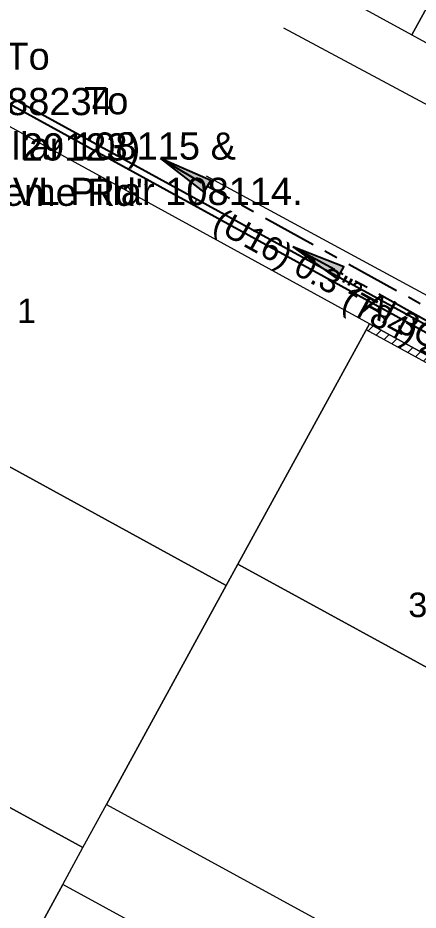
# Model space of a CAD drawing. Header units: metres. Extents: x 279683 to 1215799, y 6210454 to 24863887.
# Drawn here: x 280030.3 to 280059.7, y 6217038.6 to 6217104.2 of the extents above; entities that cross this region are included whole.
import ezdxf
from ezdxf.enums import TextEntityAlignment as Align

# ---------------------------------------------------------------- set-up
doc = ezdxf.new("R2010")
doc.units = ezdxf.units.M
doc.linetypes.add('Cable Exist UG', pattern=[7, 4, -1, 1, -1])
doc.layers.get('0').update_dxf_attribs({"color": 6})
for name, color, linetype, lineweight in [('_User Miscellaneous6', 13, 'Continuous', 13), ('_User Miscellaneous7', 3, 'Continuous', 13), ('_User_HV_Exist', 1, 'Continuous', 25), ('_User_LV_Exist', 5, 'Continuous', 25), ('Cadastre Land Parcels_SP_EXT', 118, 'Continuous', 15)]:
    doc.layers.add(name, color=color, linetype=linetype, lineweight=lineweight)
doc.layers.add('Duct_SP_EXT', color=30, linetype='Continuous')
doc.layers.add('UG_Details_SP_MISC', color=7, linetype='Continuous')
doc.styles.get("Standard").update_dxf_attribs({"font": 'arial.ttf'})
pattern_1 = [(45, (0, 0), (-0.449012806053, 0.449012806053), [])]

# ---------------------------------------------------------------- blocks, each defined once
blk = doc.blocks.new('ARROW')
h = blk.add_hatch(color=256)
h.dxf.hatch_style = 1
h.paths.add_polyline_path([(-4, 0), (0, -0.5), (0, 0.5)])
blk.add_line((-0.5, 0), (-4, 0))
at = {"flags": 128}
blk.add_lwpolyline([(-4, 0), (0, -0.5), (0, 0.5)], close=True, dxfattribs=at)
blk.add_circle((0, 0), 0.0001)

msp = doc.modelspace()

# ---------------------------------------------------------------- hatches: boundary and pattern name
at = {"layer": '_User Miscellaneous6'}
h = msp.add_hatch(dxfattribs=at)
h.set_pattern_fill('ANSI31', color=256, scale=0.2)
h.set_pattern_definition(pattern_1)
h.paths.add_polyline_path([(280089.1781, 6217059.0109), (280087.7871, 6217063.7781), (280055.9026, 6217081.2546), (280056.143, 6217081.693), (280088.209, 6217064.117), (280089.658, 6217059.151)])
at = {"layer": '_User Miscellaneous7'}
h = msp.add_hatch(dxfattribs=at)
h.set_pattern_fill('ANSI31', color=256, scale=0.2)
h.set_pattern_definition(pattern_1)
h.paths.add_polyline_path([(280089.1781, 6217059.0109), (280087.7871, 6217063.7781), (280055.9026, 6217081.2546), (280056.143, 6217081.693), (280088.209, 6217064.117), (280089.658, 6217059.151)])

# ---------------------------------------------------------------- linework, layer by layer
at = {"layer": '_User Miscellaneous6', "lineweight": 13, "ltscale": 0.7, "transparency": 33554559}
for p, q in [((280075.6987, 6217089.5493), (280049.8396, 6217103.4209)), ((280044.1324, 6217092.5644), (280079.5161, 6217073.3652))]:
    msp.add_line(p, q, dxfattribs=at)
at = {"layer": '_User Miscellaneous6', "flags": 128}
msp.add_lwpolyline([(280089.1781, 6217059.0109), (280087.7871, 6217063.7781), (280055.9026, 6217081.2546), (280056.143, 6217081.693), (280088.209, 6217064.117), (280089.658, 6217059.151), (280089.1781, 6217059.0109)], close=True, dxfattribs=at)
at = {"layer": '_User Miscellaneous7', "flags": 128}
msp.add_lwpolyline([(280089.1781, 6217059.0109), (280087.7871, 6217063.7781), (280055.9026, 6217081.2546), (280056.143, 6217081.693), (280088.209, 6217064.117), (280089.658, 6217059.151), (280089.1781, 6217059.0109)], close=True, dxfattribs=at)
at = {"layer": '_User_HV_Exist', "linetype": 'Cable Exist UG'}
msp.add_lwpolyline([(280076.4997, 6217073.962), (280076.4997, 6217073.962), (280044.2376, 6217091.785)], dxfattribs=at)
at = {"layer": '_User_LV_Exist', "linetype": 'Cable Exist UG', "flags": 128}
msp.add_lwpolyline([(280094.0398, 6217058.8696), (280091.8004, 6217064.4385), (280054.0024, 6217085.4308)], dxfattribs=at)
at = {"layer": 'Cadastre Land Parcels_SP_EXT', "linetype": 'Continuous'}
for points in [[(280080.506, 6217141.719), (280078.617, 6217144.613), (280062.777, 6217153.118), (280040.528, 6217113.191), (280059.256, 6217102.925), (280068.912, 6217120.568), (280080.506, 6217141.719)], [(280110.755, 6217097.632), (280068.912, 6217120.568), (280059.256, 6217102.925), (280097.893, 6217081.748), (280102.855, 6217083.196), (280110.755, 6217097.632)], [(280056.143, 6217081.693), (280018.735, 6217102.195), (280013.773, 6217100.748), (280004.986, 6217084.712), (280045.606, 6217062.451), (280046.46, 6217064.014), (280056.143, 6217081.693)], [(280045.606, 6217062.451), (280004.986, 6217084.712), (279998.857, 6217073.521), (279997.868, 6217071.463), (279996.957, 6217069.369), (279996.124, 6217067.244), (279995.368, 6217065.09), (279995.335, 6217064.982), (280035.091, 6217043.195), (280036.82, 6217046.363), (280045.606, 6217062.451)], [(280089.658, 6217059.151), (280088.209, 6217064.117), (280056.143, 6217081.693), (280046.46, 6217064.014), (280081.768, 6217044.7154), (280089.658, 6217059.151)], [(280035.091, 6217043.195), (279995.335, 6217064.982), (279994.807, 6217062.833), (279994.337, 6217060.555), (279994.106, 6217058.652), (279993.799, 6217056.761), (279993.416, 6217054.884), (279992.961, 6217053.023), (279992.434, 6217051.179), (279991.835, 6217049.36), (279991.164, 6217047.566), (279990.421, 6217045.799), (279989.611, 6217044.062), (279988.662, 6217042.097), (280023.965, 6217022.822), (280033.608, 6217040.478), (280035.091, 6217043.195)], [(280081.768, 6217044.7154), (280046.46, 6217064.014), (280045.606, 6217062.451), (280036.82, 6217046.363), (280072.1049, 6217027.0755), (280081.768, 6217044.7154)], [(280068.8841, 6217021.1973), (280033.608, 6217040.478), (280023.965, 6217022.822), (280059.2212, 6217003.5588), (280068.8841, 6217021.1973)]]:
    msp.add_lwpolyline(points, close=True, dxfattribs=at)
at = {"layer": 'Duct_SP_EXT'}
for p, q in [((280019.9565, 6217103.7379), (280068.519, 6217077.0891)), ((280019.7257, 6217103.317), (280068.2881, 6217076.6683))]:
    msp.add_line(p, q, dxfattribs=at)
at = {"layer": 'UG_Details_SP_MISC', "lineweight": 0}
for p, q in [((280043.2279, 6217090.4348), (280043.3434, 6217090.6452)), ((280043.4589, 6217090.8556), (280043.3434, 6217090.6452)), ((280043.4589, 6217090.8556), (280089.5349, 6217065.5662)), ((280043.2279, 6217090.4348), (280089.304, 6217065.1455))]:
    msp.add_line(p, q, dxfattribs=at)

# ---------------------------------------------------------------- block references
at = {"layer": '_User_HV_Exist', "rotation": 329.2857330802669}
msp.add_blockref('ARROW', (280044.2376, 6217091.7851), dxfattribs=at)
at = {"layer": '_User_LV_Exist', "rotation": 331.2537645265654}
msp.add_blockref('ARROW', (280054.0024, 6217085.4307), dxfattribs=at)

# ---------------------------------------------------------------- texts
at = {"layer": '_User_HV_Exist', "insert": (280030.9411, 6217102.3541), "char_height": 2, "attachment_point": 1}
msp.add_mtext('\\pi-1.5457;To\\P\\pi-6.0832;Sw 88234\\P\\pi-8.0955;(PMS 29123)\\P\\pi-8.7817;"Regreme Rd"', dxfattribs=at)
at = {"layer": '_User_HV_Exist', "insert": (280059.6, 6217082.3615), "char_height": 1.75, "attachment_point": 1, "rotation": 331.081738}
msp.add_mtext('\\pi-16.275;(U16) 0.3"² Al 3C PLYSWPVC', dxfattribs=at)
at = {"layer": '_User_LV_Exist', "insert": (280036.7174, 6217099.0842), "char_height": 2, "attachment_point": 1}
msp.add_mtext('\\pi-1.5457;To \\P\\pi-9.3349;Pillar 108115 & \\P\\pi-14.061;N/O LVL Pillar 108114.', dxfattribs=at)
at = {"layer": '_User_LV_Exist', "insert": (280054.814, 6217084.4274), "char_height": 2, "attachment_point": 1, "rotation": 331.231201}
msp.add_mtext('{\\H0.875x;(T84) 240mm² Al XLPE/PVC}', dxfattribs=at)
at = {"layer": 'Cadastre Land Parcels_SP_EXT'}
for s, p in [('1', (280030.9505, 6217082.6355)), ('35', (280060.383, 6217061.0333))]:
    msp.add_text(s, height=1.8, dxfattribs=at).set_placement(p, align=Align.MIDDLE_CENTER)

doc.saveas('drawing.dxf')
